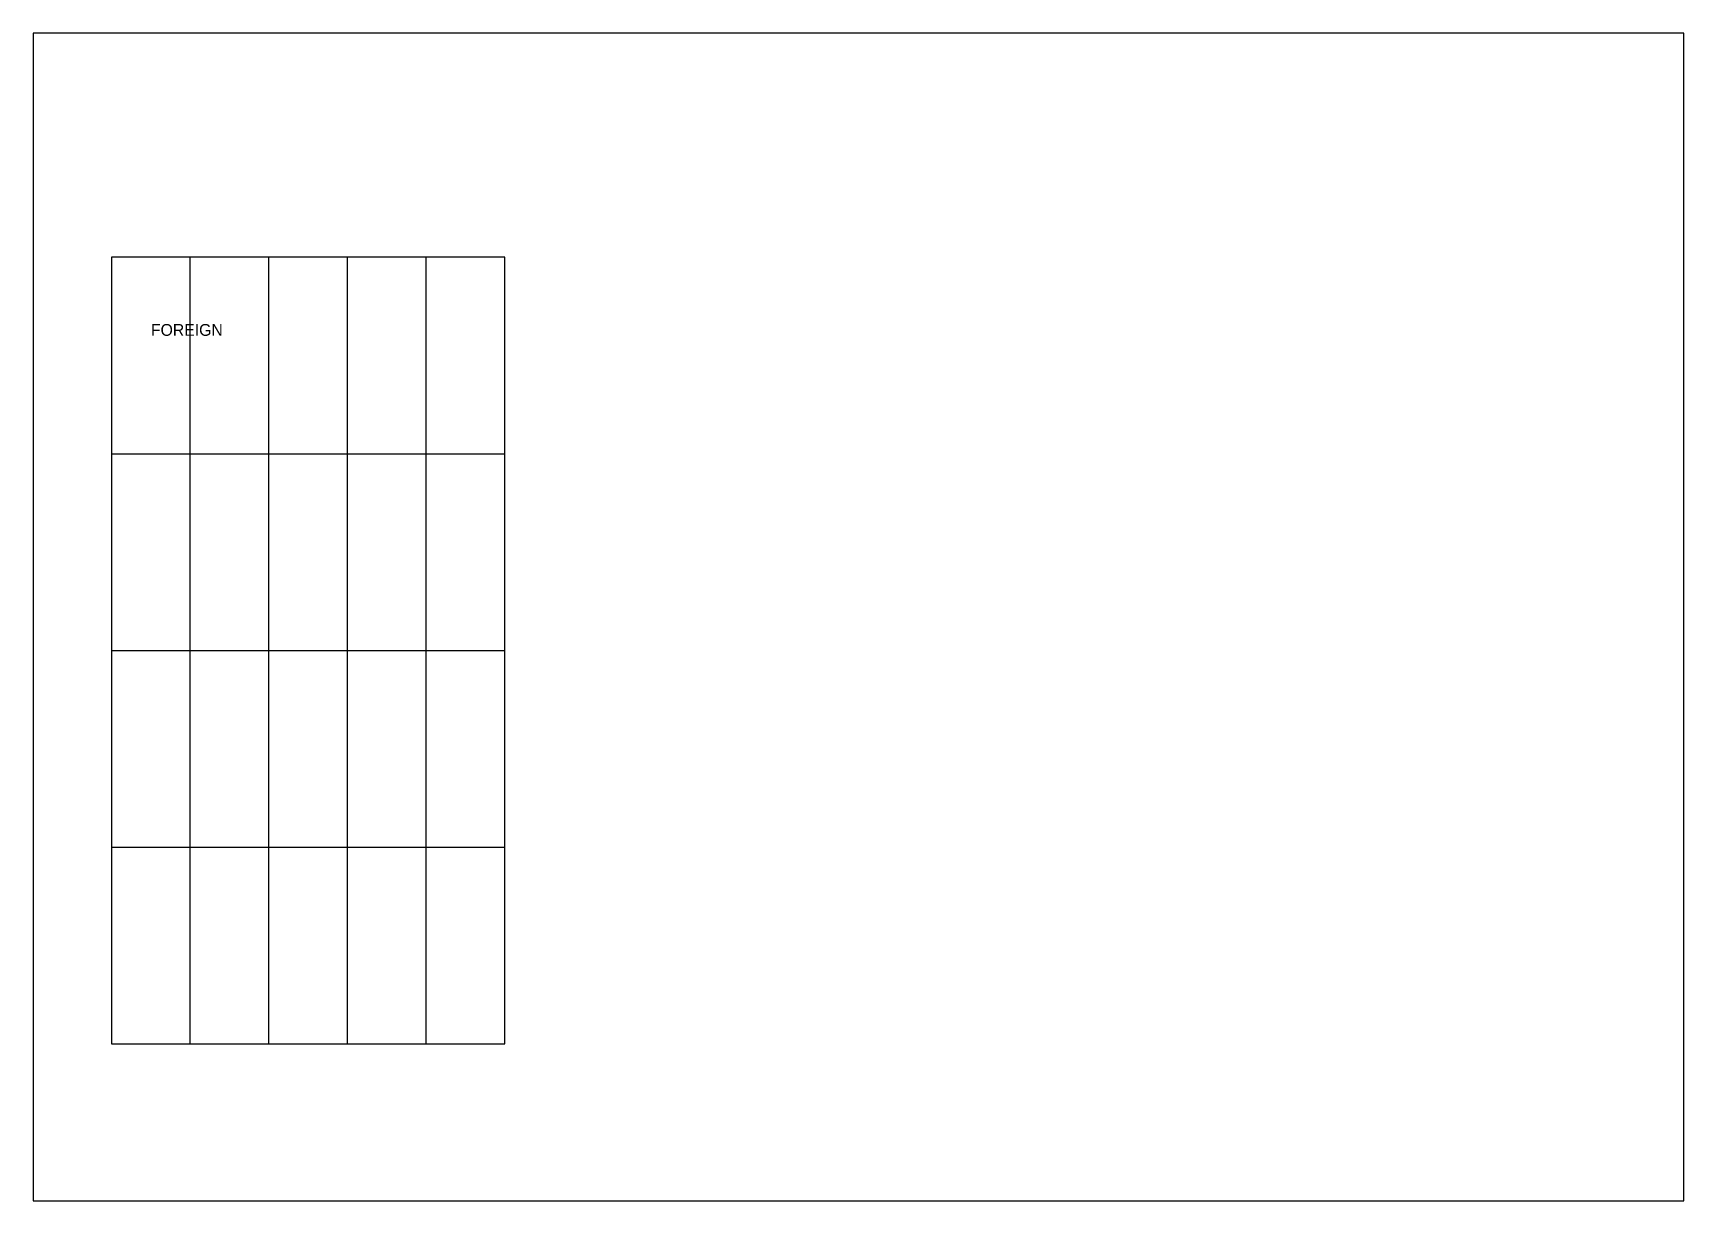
# Model space of a CAD drawing. Extents: x 0 to 420, y 0 to 297.
import ezdxf

# ---------------------------------------------------------------- set-up
doc = ezdxf.new("R2010")
doc.units = 0

# ---------------------------------------------------------------- blocks, each defined once
blk = doc.blocks.new('FRAME')
for p, q in [((420, 297), (0, 297)), ((0, 297), (0, 0)), ((420, 0), (420, 297)), ((0, 0), (420, 0))]:
    blk.add_line(p, q)
blk = doc.blocks.new('VIEW_WITH_TEXT')
for p, q in [((100, 200), (0, 200)), ((0, 200), (0, 0)), ((20, 0), (20, 200)), ((40, 0), (40, 200)), ((60, 0), (60, 200)), ((80, 0), (80, 200)), ((100, 0), (100, 200)), ((0, 150), (100, 150)), ((0, 100), (100, 100)), ((0, 50), (100, 50)), ((0, 0), (100, 0))]:
    blk.add_line(p, q)
blk.add_text('FOREIGN', height=3).set_placement((10, 180))

msp = doc.modelspace()

# ---------------------------------------------------------------- block references
for name, p in [('FRAME', (0, 0)), ('VIEW_WITH_TEXT', (20, 40))]:
    msp.add_blockref(name, p)

doc.saveas('drawing.dxf')
